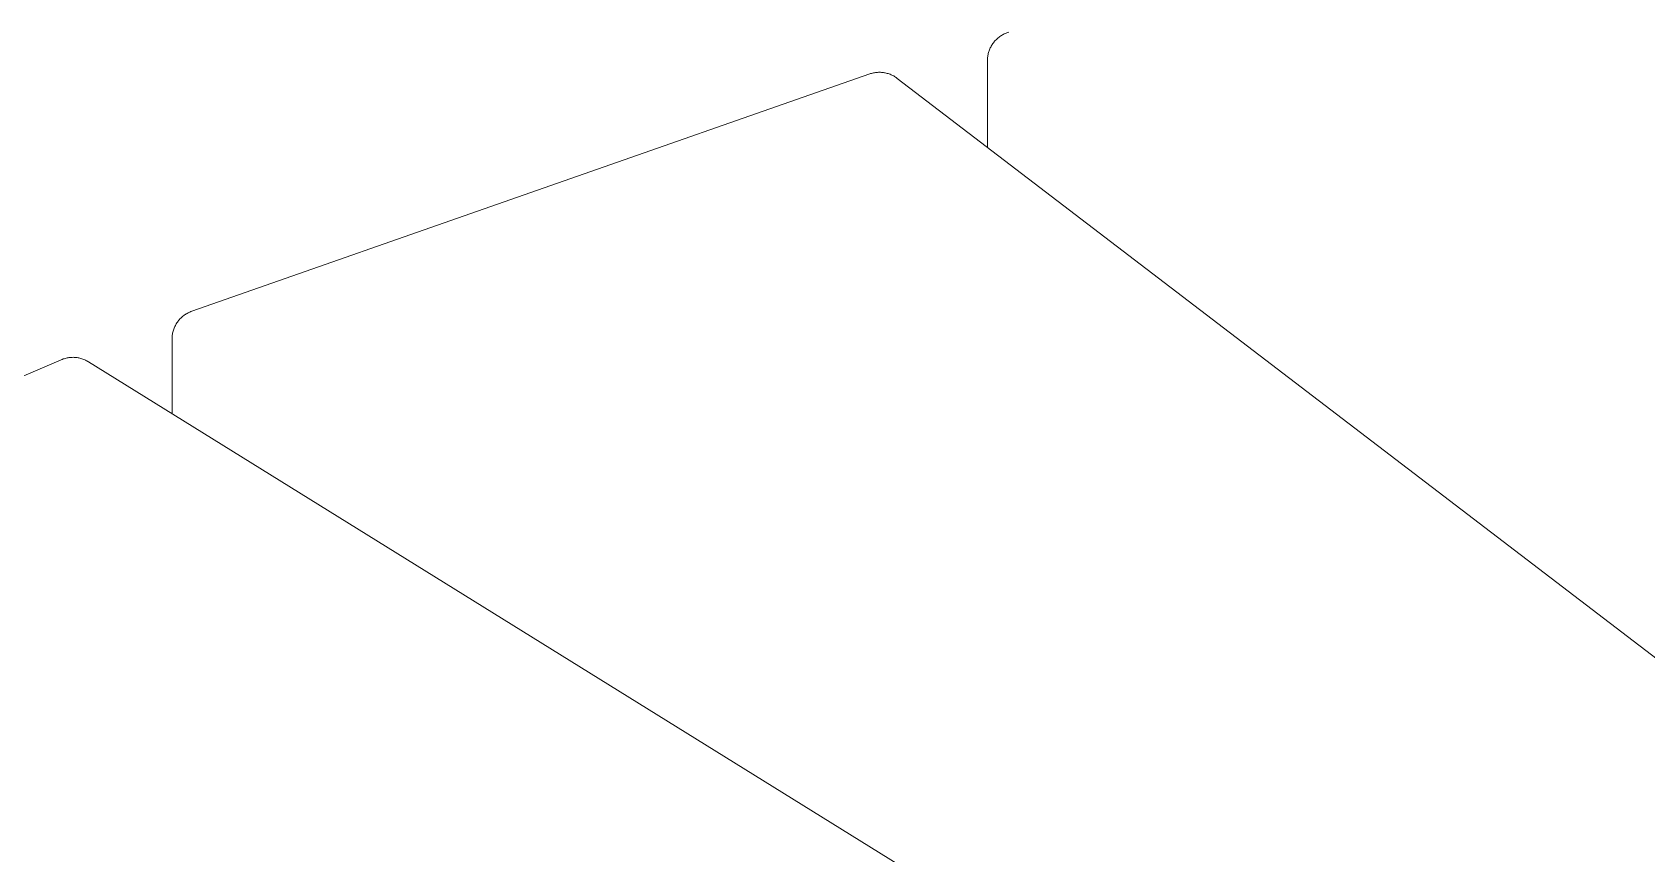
# Model space of a CAD drawing. Header units: inches. Extents: x -11 to 189, y -7 to 133.
# Drawn here: x 125.82 to 132.21, y 55.43 to 58.68 of the extents above; entities that cross this region are included whole.
import ezdxf

# ---------------------------------------------------------------- set-up
doc = ezdxf.new("R2010")
doc.units = ezdxf.units.IN
doc.layers.add('ZANO_R', color=7, linetype='Continuous', lineweight=0)

msp = doc.modelspace()

# ---------------------------------------------------------------- linework, layer by layer
at = {"layer": 'ZANO_R'}
for p, q in [((129.64956, 58.66278), (129.65285, 58.66502)), ((129.65285, 58.66502), (129.65621, 58.66715)), ((129.65621, 58.66715), (129.65965, 58.66916)), ((129.65965, 58.66916), (129.66315, 58.67106)), ((129.66315, 58.67106), (129.66671, 58.67283)), ((129.66671, 58.67283), (129.67033, 58.67448)), ((129.67033, 58.67448), (129.674, 58.67601)), ((129.674, 58.67601), (129.67773, 58.67741)), ((129.67773, 58.67741), (129.6815, 58.67868)), ((129.6815, 58.67868), (129.68531, 58.67983)), ((129.60458, 58.59898), (129.60572, 58.60279)), ((129.60572, 58.60279), (129.60698, 58.60656)), ((129.60698, 58.60656), (129.60838, 58.61029)), ((129.60838, 58.61029), (129.6099, 58.61397)), ((129.6099, 58.61397), (129.61155, 58.61759)), ((129.61155, 58.61759), (129.61332, 58.62116)), ((129.61332, 58.62116), (129.6152, 58.62466)), ((129.6152, 58.62466), (129.61721, 58.6281)), ((129.61721, 58.6281), (129.61934, 58.63146)), ((129.61934, 58.63146), (129.62157, 58.63475)), ((129.62157, 58.63475), (129.62392, 58.63797)), ((129.62392, 58.63797), (129.62638, 58.6411)), ((129.62638, 58.6411), (129.62894, 58.64414)), ((129.62894, 58.64414), (129.63161, 58.6471)), ((129.63161, 58.6471), (129.63437, 58.64996)), ((129.63437, 58.64996), (129.63723, 58.65273)), ((129.63723, 58.65273), (129.64018, 58.6554)), ((129.64018, 58.6554), (129.64322, 58.65797)), ((129.64322, 58.65797), (129.64635, 58.66043)), ((129.64635, 58.66043), (129.64956, 58.66278)), ((129.60026, 58.56753), (129.60033, 58.57151)), ((129.60026, 58.22401), (129.60026, 58.56753)), ((129.60033, 58.57151), (129.60053, 58.57549)), ((129.60053, 58.57549), (129.60087, 58.57945)), ((129.60087, 58.57945), (129.60134, 58.5834)), ((129.60134, 58.5834), (129.60195, 58.58734)), ((129.60195, 58.58734), (129.60269, 58.59125)), ((129.60269, 58.59125), (129.60357, 58.59513)), ((129.60357, 58.59513), (129.60458, 58.59898)), ((126.44716, 57.57413), (129.13367, 58.51439)), ((129.13367, 58.51439), (129.13741, 58.51563)), ((129.13741, 58.51563), (129.14118, 58.51674)), ((129.14118, 58.51674), (129.14499, 58.51772)), ((129.14499, 58.51772), (129.14883, 58.51857)), ((129.14883, 58.51857), (129.1527, 58.5193)), ((129.1527, 58.5193), (129.15659, 58.51989)), ((129.15659, 58.51989), (129.1605, 58.52035)), ((129.1605, 58.52035), (129.16442, 58.52068)), ((129.16442, 58.52068), (129.16835, 58.52088)), ((129.16835, 58.52088), (129.17228, 58.52094)), ((129.17228, 58.52094), (129.17621, 58.52087)), ((129.17621, 58.52087), (129.18014, 58.52067)), ((129.18014, 58.52067), (129.18406, 58.52034)), ((129.18406, 58.52034), (129.18797, 58.51987)), ((129.18797, 58.51987), (129.19186, 58.51927)), ((129.19186, 58.51927), (129.19573, 58.51855)), ((129.19573, 58.51855), (129.19957, 58.51769)), ((129.19957, 58.51769), (129.20338, 58.5167)), ((129.20338, 58.5167), (129.20715, 58.51558)), ((129.20715, 58.51558), (129.21088, 58.51434)), ((129.21088, 58.51434), (129.21457, 58.51298)), ((129.21457, 58.51298), (129.21821, 58.51149)), ((129.21821, 58.51149), (129.2218, 58.50987)), ((129.2218, 58.50987), (129.22533, 58.50814)), ((129.22533, 58.50814), (129.22881, 58.50629)), ((129.22881, 58.50629), (129.23221, 58.50432)), ((129.23221, 58.50432), (129.23555, 58.50224)), ((129.23555, 58.50224), (129.23882, 58.50005)), ((129.23882, 58.50005), (129.24304, 58.49698)), ((129.24304, 58.49698), (136.24214, 53.14866)), ((126.37878, 57.51067), (126.38044, 57.51431)), ((126.38044, 57.51431), (126.38222, 57.51788)), ((126.38222, 57.51788), (126.38413, 57.5214)), ((126.38413, 57.5214), (126.38616, 57.52485)), ((126.38616, 57.52485), (126.3883, 57.52822)), ((126.3883, 57.52822), (126.39056, 57.53152)), ((126.39056, 57.53152), (126.39293, 57.53474)), ((126.39293, 57.53474), (126.39541, 57.53788)), ((126.39541, 57.53788), (126.39799, 57.54093)), ((126.39799, 57.54093), (126.40068, 57.5439)), ((126.40068, 57.5439), (126.40347, 57.54676)), ((126.40347, 57.54676), (126.40635, 57.54953)), ((126.40635, 57.54953), (126.40933, 57.5522)), ((126.40933, 57.5522), (126.4124, 57.55477)), ((126.4124, 57.55477), (126.41555, 57.55723)), ((126.41555, 57.55723), (126.41878, 57.55958)), ((126.41878, 57.55958), (126.4221, 57.56181)), ((126.4221, 57.56181), (126.42549, 57.56394)), ((126.42549, 57.56394), (126.42895, 57.56594)), ((126.42895, 57.56594), (126.43247, 57.56783)), ((126.43247, 57.56783), (126.43606, 57.56959)), ((126.43606, 57.56959), (126.43971, 57.57123)), ((126.43971, 57.57123), (126.44341, 57.57274)), ((126.44341, 57.57274), (126.44716, 57.57413)), ((126.36904, 57.46402), (126.36911, 57.46802)), ((126.36904, 57.16871), (126.36904, 57.46402)), ((126.36911, 57.46802), (126.36932, 57.47201)), ((126.36932, 57.47201), (126.36966, 57.476)), ((126.36966, 57.476), (126.37014, 57.47997)), ((126.37014, 57.47997), (126.37075, 57.48392)), ((126.37075, 57.48392), (126.3715, 57.48785)), ((126.3715, 57.48785), (126.37239, 57.49175)), ((126.37239, 57.49175), (126.3734, 57.49561)), ((126.3734, 57.49561), (126.37455, 57.49944)), ((126.37455, 57.49944), (126.37583, 57.50323)), ((126.37583, 57.50323), (126.37724, 57.50698)), ((126.37724, 57.50698), (126.37878, 57.51067)), ((125.93765, 57.3852), (125.94143, 57.38646)), ((125.94143, 57.38646), (125.94525, 57.38758)), ((125.94525, 57.38758), (125.9491, 57.38857)), ((125.9491, 57.38857), (125.95299, 57.38943)), ((125.95299, 57.38943), (125.9569, 57.39015)), ((125.9569, 57.39015), (125.96084, 57.39075)), ((125.96084, 57.39075), (125.9648, 57.3912)), ((125.9648, 57.3912), (125.96876, 57.39152)), ((125.96876, 57.39152), (125.97274, 57.39171)), ((125.97274, 57.39171), (125.97672, 57.39176)), ((125.97672, 57.39176), (125.9807, 57.39168)), ((125.9807, 57.39168), (125.98468, 57.39146)), ((125.98468, 57.39146), (125.98864, 57.3911)), ((125.98864, 57.3911), (125.99259, 57.39061)), ((125.99259, 57.39061), (125.99652, 57.38998)), ((125.99652, 57.38998), (126.00043, 57.38922)), ((126.00043, 57.38922), (126.00431, 57.38833)), ((126.00431, 57.38833), (126.00816, 57.3873)), ((126.00816, 57.3873), (126.01197, 57.38615)), ((126.01197, 57.38615), (126.01573, 57.38486)), ((123.44439, 56.31612), (125.93023, 57.38232)), ((125.93023, 57.38232), (125.93391, 57.38382)), ((125.93391, 57.38382), (125.93765, 57.3852)), ((126.01573, 57.38486), (126.01946, 57.38345)), ((126.01946, 57.38345), (126.02313, 57.38191)), ((126.02313, 57.38191), (126.02674, 57.38025)), ((126.02674, 57.38025), (126.0303, 57.37847)), ((126.0303, 57.37847), (126.0338, 57.37656)), ((126.0338, 57.37656), (126.03576, 57.37542)), ((126.03576, 57.37542), (126.03771, 57.37424)), ((126.03771, 57.37424), (134.06998, 52.3919))]:
    msp.add_line(p, q, dxfattribs=at)

doc.saveas('drawing.dxf')
